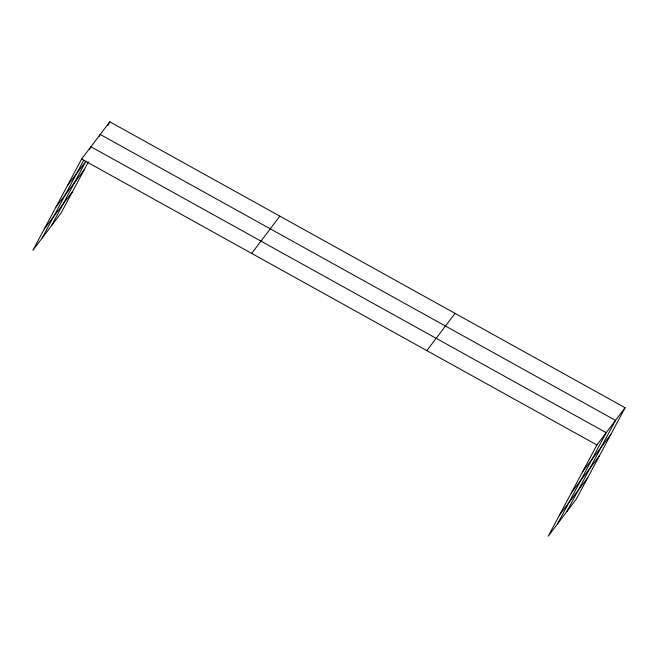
<?xml version="1.0" encoding="UTF-8"?>
<svg xmlns="http://www.w3.org/2000/svg" width="658" height="658" viewBox="0 0 658 658"><rect width="100%" height="100%" fill="white"/><g stroke="black" fill="none" stroke-linecap="round" stroke-linejoin="round"><path stroke-width="0.99" d="M625.1 407.73L596.905 444.973L548.196 536.204L576.392 498.961L625.1 407.73L109.804 121.796L81.608 159.039L32.9 250.27L61.095 213.028L88.427 161.843M42.202 237.982L83.772 160.124M89.488 149.424L90.919 146.75L606.207 432.684L557.499 523.916M51.505 225.686L85.943 161.21L67.33 185.786M99.268 136.239L100.222 134.462L615.51 420.396L566.801 511.62M107.904 125.357L109.804 121.796M55.971 207.073L84.166 169.822M44.259 228.992L72.454 191.741M251.66 253.404L279.856 216.153M426.861 350.615L455.056 313.373M582.626 471.72L610.821 434.477M571.259 492.998L599.454 455.755M559.555 514.926L587.75 477.675M81.608 159.039L596.905 444.973"/></g></svg>
